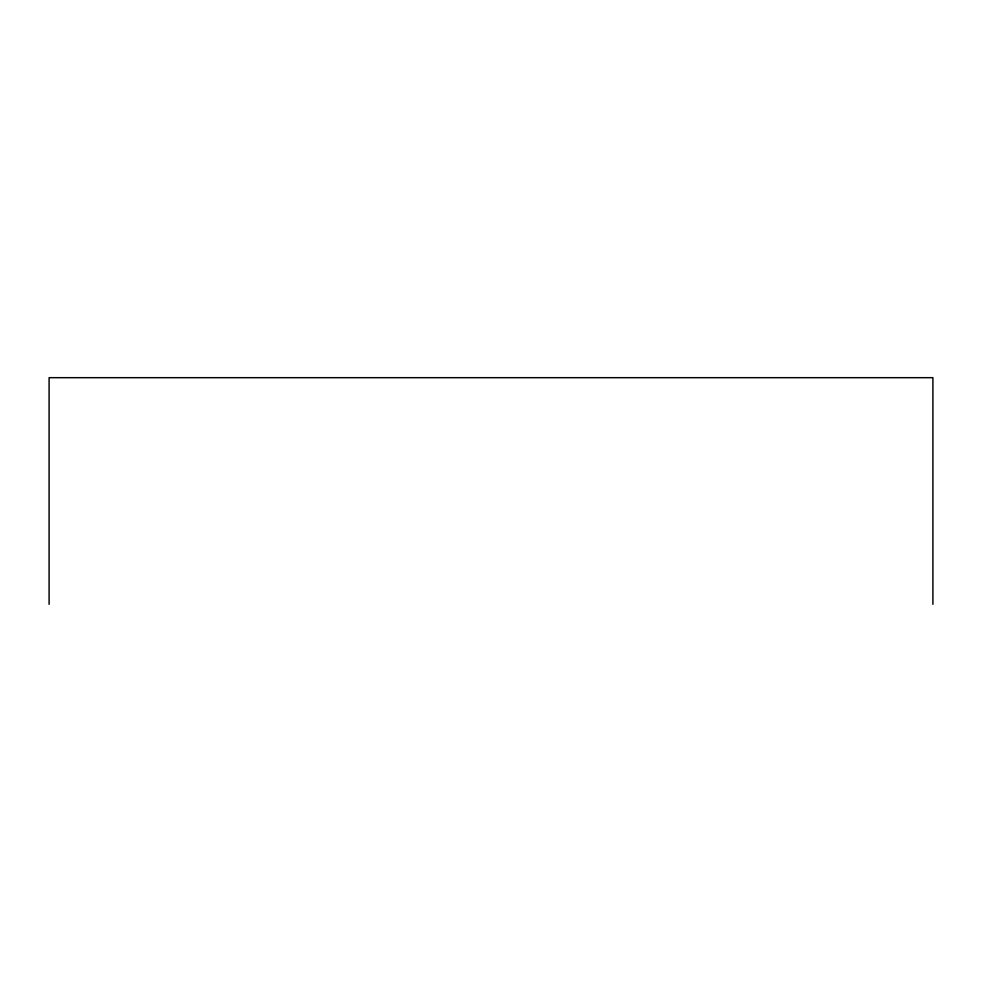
<?xml version="1.0" encoding="UTF-8"?>
<svg xmlns="http://www.w3.org/2000/svg" width="982" height="982" viewBox="0 0 982 982"><rect width="100%" height="100%" fill="white"/><g stroke="black" fill="none" stroke-linecap="round" stroke-linejoin="round"><path stroke-width="1.47" d="M932.9 604.323L932.9 377.677L49.1 377.677L49.1 604.323"/></g></svg>
